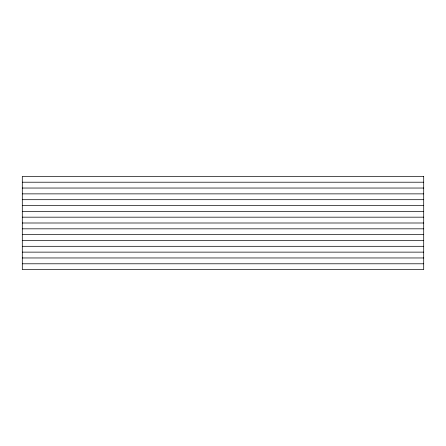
<?xml version="1.0" encoding="UTF-8"?>
<svg xmlns="http://www.w3.org/2000/svg" width="446" height="446" viewBox="0 0 446 446"><rect width="100%" height="100%" fill="white"/><g stroke="black" fill="none" stroke-linecap="round" stroke-linejoin="round"><path stroke-width="0.67" d="M22.3 182.213L423.7 182.213M22.3 188.039L423.7 188.039M22.3 193.865L423.7 193.865M22.3 199.691L423.7 199.691M22.3 205.522L423.7 205.522M22.3 211.348L423.7 211.348M22.3 217.174L423.7 217.174M22.3 223L423.7 223M22.3 228.826L423.7 228.826M22.3 234.652L423.7 234.652M22.3 240.478L423.7 240.478M22.3 246.309L423.7 246.309M22.3 252.135L423.7 252.135M22.3 257.961L423.7 257.961M22.3 263.787L423.7 263.787M423.7 176.387L22.3 176.387L22.3 269.613L423.7 269.613L423.7 176.387"/></g></svg>
